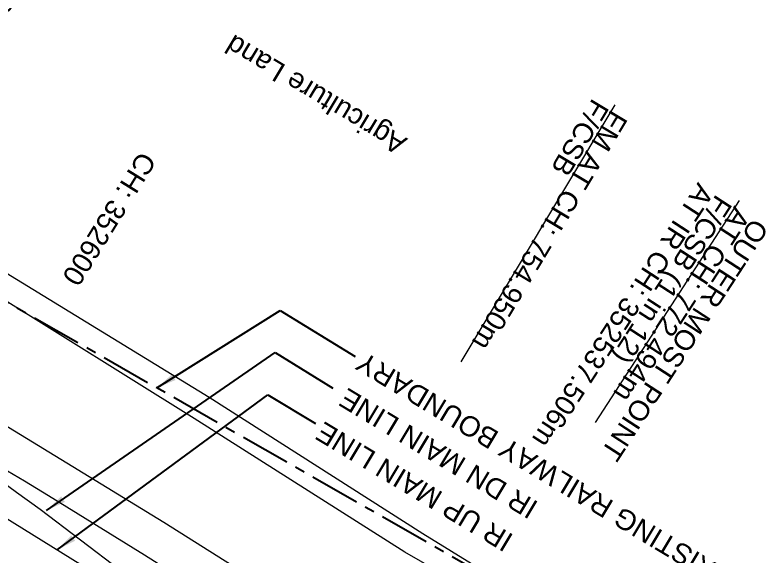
# Model space of a CAD drawing. Header units: metres. Extents: x 593168 to 611286, y 3401475 to 3412398.
# Drawn here: x 600461.3 to 600554, y 3407985.6 to 3408053.1 of the extents above; entities that cross this region are included whole.
import ezdxf
from ezdxf.enums import TextEntityAlignment as Align

# ---------------------------------------------------------------- set-up
doc = ezdxf.new("R2010")
doc.units = ezdxf.units.M
doc.header["$MEASUREMENT"] = 0
doc.linetypes.add('CENTER', pattern=[2, 1.25, -0.25, 0.25, -0.25])
for name, color, linetype, lineweight in [("DORAHA STN. SRJ's", 251, 'Continuous', 0), ('Existing IR Chainage', 7, 'Continuous', 0), ('Existing IR Track', 143, 'Continuous', 0), ('Side Details', 251, 'Continuous', 0), ('Subroad Edge', 34, 'Continuous', 0)]:
    doc.layers.add(name, color=color, linetype=linetype, lineweight=lineweight)
doc.layers.add('Existing Railway Boundary', color=7, linetype='CENTER')
doc.styles.get("Standard").update_dxf_attribs({"font": 'arial_0.ttf'})
doc.styles.add('Style-Arial', font='arial_0.ttf')
doc.dimstyles.new('ISO-25', dxfattribs={"dimtxt": 2.5, "dimasz": 2.5, "dimexe": 1.25, "dimexo": 0.625, "dimtad": 1, "dimtxsty": 'Standard', "dimcen": 2.5, "dimadec": 0, "dimazin": 0, "dimtfac": 1, "dimtmove": 0, "dimatfit": 3, "dimfxl": 1, "dimarcsym": 0})

msp = doc.modelspace()

# ---------------------------------------------------------------- linework, layer by layer
at = {"layer": "DORAHA STN. SRJ's", "lineweight": 13, "elevation": 259.9969, "flags": 128}
msp.add_lwpolyline([(600536.1432, 3408041.8569), (600516.9065, 3408009.8236)], dxfattribs=at)
at = {"layer": "DORAHA STN. SRJ's", "lineweight": 13, "flags": 128}
msp.add_lwpolyline([(600551.6612, 3408029.9393), (600533.6801, 3408002.2461)], dxfattribs=at)
at = {"layer": 'Existing IR Track', "flags": 128}
for points in [[(600771.9852, 3407809.7788), (600738.7427, 3407829.7062), (600705.6264, 3407849.4257), (600671.4491, 3407870.0453), (600638.552, 3407889.8818), (600606.873, 3407908.9974), (600584.4159, 3407922.6305), (600564.8022, 3407935.1631), (600537.0206, 3407953.0677), (600500.1394, 3407977.0439), (600479.8842, 3407989.8178), (600449.876, 3408008.1096), (600405.9148, 3408034.4547), (600386.1871, 3408046.2245), (600384.4007, 3408047.2822), (600381.721, 3408048.9093), (600369.5231, 3408056.2142), (600336.6831, 3408075.8974)], [(600603.9837, 3407904.817), (600581.2873, 3407918.8515), (600562.1568, 3407931.0482), (600547.6782, 3407940.4595), (600534.1571, 3407949.2484), (600515.4367, 3407961.4035), (600497.2823, 3407973.191), (600477.4503, 3407985.7347), (600465.4739, 3407993.1196), (600462.4868, 3407994.9412), (600460.3943, 3407996.2003), (600447.6138, 3408003.9579), (600431.5421, 3408013.6074), (600423.195, 3408018.6108), (600416.3602, 3408022.722), (600403.4873, 3408030.4193), (600396.7889, 3408034.4358), (600395.0423, 3408035.5148), (600392.6481, 3408036.9143), (600380.7522, 3408044.0006), (600366.9022, 3408052.3263), (600356.9694, 3408058.2514), (600334.0791, 3408071.906)], [(600601.6492, 3407900.871), (600578.7283, 3407914.8208), (600559.8756, 3407926.5043), (600544.897, 3407936.0721), (600531.0434, 3407944.9233), (600512.5906, 3407956.9027), (600506.7155, 3407960.717), (600494.2102, 3407968.871), (600478.9901, 3407978.6329), (600476.3611, 3407980.2497), (600473.3664, 3407982.1582), (600459.7548, 3407990.6057), (600445.2525, 3407999.6059), (600418.6536, 3408015.662), (600401.0613, 3408026.2556), (600389.4253, 3408033.2278), (600385.2919, 3408035.7044), (600382.561, 3408037.325), (600378.1699, 3408039.9645), (600354.4384, 3408054.2445), (600347.799, 3408058.2396)], [(600506.7155, 3407960.717), (600494.4534, 3407969.1066), (600479.7202, 3407979.809), (600477.2541, 3407981.6775), (600474.5338, 3407983.7674), (600464.4422, 3407991.4071), (600461.5136, 3407993.5578), (600459.5773, 3407994.9693), (600447.3839, 3408003.4992), (600431.5421, 3408013.6074)]]:
    msp.add_lwpolyline(points, dxfattribs=at)
at = {"layer": 'Existing Railway Boundary', "ltscale": 5}
msp.add_lwpolyline([(602723.556, 3406647.6315), (602240.837, 3406937.0674), (602116.2948, 3407010.7668), (601764.5806, 3407219.7883), (601759.3642, 3407222.2685), (601653.1238, 3407292.2946), (601441.2096, 3407415.0505), (601397.917, 3407440.7299), (601301.0475, 3407498.7265), (601241.8375, 3407534.2132), (601188.4611, 3407565.6026), (601139.5754, 3407594.3481), (601094.5264, 3407622.448), (600939.9459, 3407716.091), (600853.7892, 3407766.6119), (600798.1443, 3407818.9628), (600756.3389, 3407844.4101), (600651.5465, 3407908.0731), (600401.2293, 3408050.9686)], dxfattribs=at)
at = {"layer": 'Subroad Edge'}
for points in [[(600798.9934, 3407825.1183, 258.1305), (600724.4816, 3407868.5348, 258.0595), (600695.4321, 3407887.3, 258.0425), (600666.9406, 3407903.7812, 257.9925), (600640.3407, 3407920.1649, 257.8785), (600583.7849, 3407953.7552, 257.8156), (600571.7811, 3407960.2856, 258.0345), (600565.2274, 3407959.7897, 258.0885), (600556.7037, 3407961.5816, 257.9995), (600549.459, 3407965.4205, 258.0335), (600534.1874, 3407974.8464, 257.9865), (600512.1744, 3407988.3924, 257.3217), (600485.5193, 3408005.3692, 258.0315), (600460.2286, 3408020.875, 258.0945), (600435.457, 3408036.3322, 258.1095), (600397.2895, 3408059.5736, 258.5313), (600388.4166, 3408064.3593, 258.8682), (600380.2747, 3408069.9629, 258.7023), (600367.8768, 3408077.3617, 258.5363), (600362.4435, 3408081.1515, 258.5473), (600370.165, 3408109.6531, 258.3404), (600372.0775, 3408130.8266, 258.3291)], [(600797.1852, 3407822.6877, 258.1145), (600757.1634, 3407845.8671, 258.1125), (600723.0046, 3407865.9471, 258.1355), (600693.5352, 3407884.4499, 258.0555), (600665.178, 3407901.085, 257.9255), (600638.9039, 3407917.9623, 257.8795), (600582.4041, 3407950.6437, 257.8935), (600570.9084, 3407956.9251, 257.9255), (600565.8913, 3407956.3686, 258.0435), (600554.8918, 3407958.9694, 258.0055), (600548.5231, 3407963.9741, 257.9325), (600509.9579, 3407986.1072, 257.9885), (600483.6486, 3408002.7576, 258.0325), (600458.7377, 3408018.3054, 258.0435), (600434.2142, 3408033.4671, 258.0275), (600395.9568, 3408057.0557, 258.5233), (600391.4616, 3408057.9973, 258.7543), (600387.7212, 3408057.7802, 259.0212), (600384.5409, 3408057.1799, 259.1752), (600382.9836, 3408055.1208, 259.3151)]]:
    msp.add_polyline3d(points, dxfattribs=at)

# ---------------------------------------------------------------- texts
at = {"layer": "DORAHA STN. SRJ's", "lineweight": 13, "char_height": 2.5, "attachment_point": 4, "line_spacing_factor": 0.648, "style": 'Style-Arial'}
for s, insert, width, rotation in [('SRJ AT CH: 680.819m F/CSB (1 in 12)', (600470.7942, 3408074.6385), 48.267487, 237.004561), ('FM AT CH: 754.950m F/CSB ', (600535.592, 3408041.4462), 37.148229, 239.014295), ('OUTER MOST POINT AT CH: 772.494m \\PF/CSB (1 in 12)\\PAT IR CH: 352537.506m', (600550.9563, 3408029.4025), 39.868408, 237.004561)]:
    msp.add_mtext(s, dxfattribs=dict(at, insert=insert, width=width, rotation=rotation))
at = {"layer": 'Existing IR Chainage', "color": 7, "lineweight": 0, "insert": (600468.152, 3408019.7158), "char_height": 2.5, "attachment_point": 6, "rotation": 238.175972, "line_spacing_factor": 0.60036, "style": 'Style-Arial'}
msp.add_mtext('CH: 352600', dxfattribs=at)
at = {"layer": 'Existing IR Track', "color": 7, "lineweight": -3}
for s, p in [('IR DN MAIN LINE', (600502.1507, 3408005.583)), ('IR UP MAIN LINE', (600499.2206, 3408001.3963))]:
    msp.add_text(s, height=2.5, rotation=149, dxfattribs=at).set_placement(p, align=Align.MIDDLE_RIGHT)
at = {"layer": 'Existing Railway Boundary', "linetype": 'Continuous', "ltscale": 5}
msp.add_text('EXISTING RAILWAY BOUNDARY', height=2.5, rotation=149, dxfattribs=at).set_placement((600504.8857, 3408011.1605, -523.9387), align=Align.RIGHT)
at = {"layer": 'Side Details'}
msp.add_text('Agriculture Land', height=2.5, rotation=149, dxfattribs=at).set_placement((600510.3787, 3408037.6077, 156.3202))

# ---------------------------------------------------------------- leaders
at = {"layer": 'Existing IR Track', "color": 7, "lineweight": -3}
for points in [[(600478.9937, 3408006.5762), (600494.3903, 3408016.2001), (600503.7619, 3408010.4756)], [(600465.2455, 3407991.2923), (600493.7678, 3408010.9981), (600500.9618, 3408006.5485)], [(600466.561, 3407986.3823), (600492.8613, 3408005.7043), (600498.8067, 3408002.1471)]]:
    msp.add_leader(points, dimstyle='ISO-25', override={"dimtxt": 3, "dimasz": 2.5, "dimgap": 0.625, "dimtad": 0, "dimdec": 3, "dimzin": 2, "dimtdec": 3}, dxfattribs=at)

doc.saveas('drawing.dxf')
